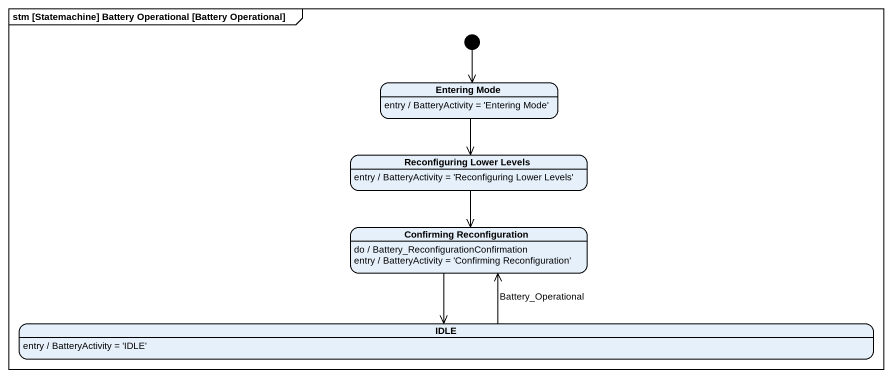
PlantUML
@startuml
mainframe stm [Statemachine] Battery Operational [Battery Operational]
hide empty description
state "Entering Mode" as Entering_Mode
Entering_Mode : entry / BatteryActivity = 'Entering Mode'
state "Reconfiguring Lower Levels" as Reconfiguring_Lower_Levels
Reconfiguring_Lower_Levels : entry / BatteryActivity = 'Reconfiguring Lower Levels'
state "Confirming Reconfiguration" as Confirming_Reconfiguration
Confirming_Reconfiguration : do / Battery_ReconfigurationConfirmation
Confirming_Reconfiguration : entry / BatteryActivity = 'Confirming Reconfiguration'
state IDLE
IDLE : entry / BatteryActivity = 'IDLE'
[*] --> Entering_Mode
Entering_Mode --> Reconfiguring_Lower_Levels
Reconfiguring_Lower_Levels --> Confirming_Reconfiguration
Confirming_Reconfiguration --> IDLE
IDLE -up-> Confirming_Reconfiguration : Battery_Operational
@enduml
